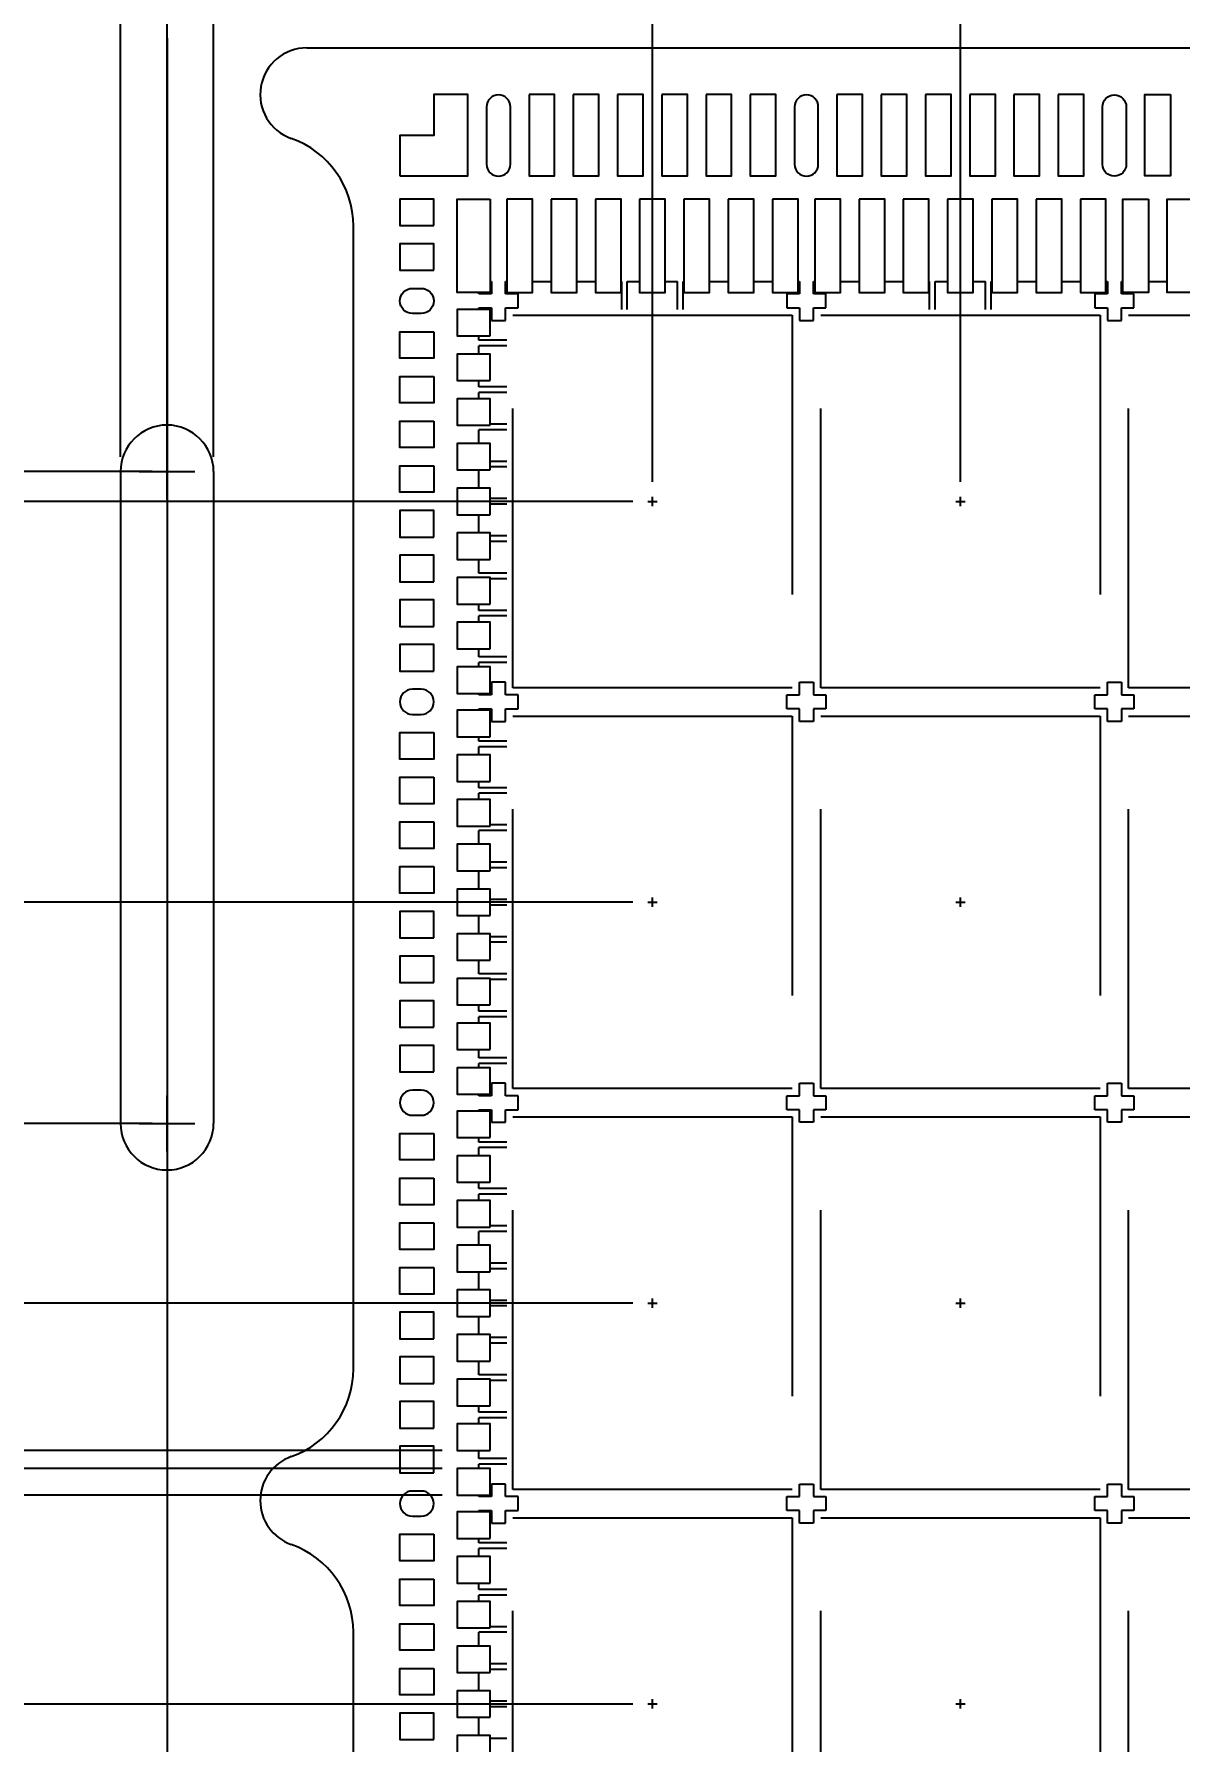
# Model space of a CAD drawing. Header units: millimetres. Extents: x 478.7 to 490.1, y 73.3 to 79.8.
# Drawn here: x 480.592 to 481.361, y 77.381 to 78.527 of the extents above; entities that cross this region are included whole.
import ezdxf

# ---------------------------------------------------------------- set-up
doc = ezdxf.new("R2010")
doc.units = ezdxf.units.MM
doc.header["$LTSCALE"] = 0.5
doc.header["$PDMODE"] = 98
for name, pattern in [('CENTER', [50.8, 31.75, -6.35, 6.35, -6.35]), ('HIDDEN', [0.375, 0.25, -0.125]), ('PHANTOM', [2.5, 1.25, -0.25, 0.25, -0.25, 0.25, -0.25])]:
    doc.linetypes.add(name, pattern=pattern)
for name, color, linetype in [('1D', 4, 'Continuous'), ('BTM', 7, 'HIDDEN'), ('CEN', 2, 'CENTER'), ('DIM', 3, 'Continuous'), ('PKG', 1, 'PHANTOM')]:
    doc.layers.add(name, color=color, linetype=linetype)
doc.styles.add('SIMPLEX', font='simplex.shx', dxfattribs={"bigfont": 'AllInOneBig.shx'})
doc.dimstyles.new('Standard2', dxfattribs={"dimtxt": 0.08, "dimasz": 0.08, "dimexe": 0.01, "dimexo": 0.01, "dimgap": 0.015, "dimtad": 1, "dimdec": 3, "dimlfac": 16, "dimrnd": 0.0005, "dimzin": 1, "dimtxsty": 'SIMPLEX', "dimcen": 0.01, "dimclrd": 256, "dimclre": 256, "dimclrt": 256, "dimazin": 3, "dimtp": 0.03, "dimtm": 0.05, "dimtfac": 0.8, "dimtdec": 3, "dimtmove": 0, "dimatfit": 3, "dimfxl": 0.05, "dimtzin": 4, "dimlwd": -1, "dimlwe": -1})

# ---------------------------------------------------------------- blocks, each defined once
blk = doc.blocks.new('*U22')
at = {"layer": 'CEN', "ltscale": 0.005}
for p, q in [((-0.003125, 0), (0.003125, 0)), ((0, -0.003125), (0, 0.003125))]:
    blk.add_line(p, q, dxfattribs=at)
at = {"layer": 'PKG', "ltscale": 0.3}
blk.add_lwpolyline([(-0.09375, 0.125), (0.09375, 0.125), (0.09375, -0.125), (-0.09375, -0.125)], close=True, dxfattribs=at)
blk = doc.blocks.new('*U23')
at = {"layer": 'DIM', "color": 0, "linetype": 'ByBlock', "lineweight": -2, "transparency": 16777216}
for p in [(0, 3.2287), (0.2066, 3.2287), (0.4131, 3.2287), (0, 2.9597), (0.2066, 2.9597), (0.4131, 2.9597), (0, 2.6906), (0.2066, 2.6906), (0.4131, 2.6906), (0, 2.4216), (0.2066, 2.4216), (0.4131, 2.4216)]:
    blk.add_blockref('*U22', p, dxfattribs=at)
blk = doc.blocks.new('*D54')
at = {"layer": 'Defpoints', "color": 0, "ltscale": 0.1, "transparency": 16777216}
for p in [(480.7126, 79.147), (480.6501, 78.2333), (480.7126, 78.2333)]:
    blk.add_point(p, dxfattribs=at)
at = {"layer": 'DIM', "ltscale": 0.1, "transparency": 16777216}
for p, q in [((480.6501, 78.2433), (480.6501, 79.157)), ((480.7126, 78.2433), (480.7126, 79.157)), ((480.5701, 79.147), (480.452, 79.147)), ((480.7126, 79.147), (480.6501, 79.147)), ((480.7926, 79.147), (480.8726, 79.147))]:
    blk.add_line(p, q, dxfattribs=at)
for points in [[(480.5701, 79.1604), (480.5701, 79.1337), (480.6501, 79.147)], [(480.7926, 79.1604), (480.7926, 79.1337), (480.7126, 79.147)]]:
    blk.add_solid(points, dxfattribs=at)
at = {"layer": 'DIM', "ltscale": 0.1, "transparency": 16777216, "insert": (480.2847, 79.147), "char_height": 0.08, "attachment_point": 5, "style": 'SIMPLEX'}
blk.add_mtext('\\A1;1.000', dxfattribs=at)
blk = doc.blocks.new('*D69')
at = {"layer": 'Defpoints', "color": 0, "ltscale": 0.1, "transparency": 16777216}
for p in [(480.8564, 79.3616), (480.8564, 78.7364), (482.6595, 76.5989)]:
    blk.add_point(p, dxfattribs=at)
at = {"layer": 'DIM', "ltscale": 0.1, "transparency": 16777216}
blk.add_line((480.8564, 78.7464), (480.8564, 79.3616), dxfattribs=at)
at = {"layer": 'DIM', "ltscale": 0.1, "transparency": 16777216, "insert": (480.8564, 79.5747), "char_height": 0.08, "attachment_point": 5, "rotation": 90, "style": 'SIMPLEX'}
blk.add_mtext('\\A1;28.850', dxfattribs=at)
blk = doc.blocks.new('*D70')
at = {"layer": 'Defpoints', "color": 0, "ltscale": 0.1, "transparency": 16777216}
for p in [(480.6814, 79.3616), (480.6814, 78.2333), (482.6595, 76.5989)]:
    blk.add_point(p, dxfattribs=at)
at = {"layer": 'DIM', "ltscale": 0.1, "transparency": 16777216}
blk.add_line((480.6814, 78.2433), (480.6814, 79.3616), dxfattribs=at)
at = {"layer": 'DIM', "ltscale": 0.1, "transparency": 16777216, "insert": (480.6814, 79.5671), "char_height": 0.08, "attachment_point": 5, "rotation": 90, "style": 'SIMPLEX'}
blk.add_mtext('\\A1;31.650', dxfattribs=at)
blk = doc.blocks.new('*D71')
at = {"layer": 'Defpoints', "color": 0, "ltscale": 0.1, "transparency": 16777216}
for p in [(480.0686, 78.7364), (480.8564, 78.7364), (482.6595, 76.5989)]:
    blk.add_point(p, dxfattribs=at)
at = {"layer": 'DIM', "ltscale": 0.1, "transparency": 16777216}
blk.add_line((480.8464, 78.7364), (480.0686, 78.7364), dxfattribs=at)
at = {"layer": 'DIM', "ltscale": 0.1, "transparency": 16777216, "insert": (479.8555, 78.7364), "char_height": 0.08, "attachment_point": 5, "style": 'SIMPLEX'}
blk.add_mtext('\\A1;34.200', dxfattribs=at)
blk = doc.blocks.new('*D72')
at = {"layer": 'Defpoints', "color": 0, "ltscale": 0.1, "transparency": 16777216}
for p in [(480.0686, 77.7958), (480.6814, 77.7958), (482.6595, 76.5989)]:
    blk.add_point(p, dxfattribs=at)
at = {"layer": 'DIM', "ltscale": 0.1, "transparency": 16777216}
blk.add_line((480.6714, 77.7958), (480.0686, 77.7958), dxfattribs=at)
at = {"layer": 'DIM', "ltscale": 0.1, "transparency": 16777216, "insert": (479.8707, 77.7958), "char_height": 0.08, "attachment_point": 5, "style": 'SIMPLEX'}
blk.add_mtext('\\A1;19.150', dxfattribs=at)
blk = doc.blocks.new('*D73')
at = {"layer": 'Defpoints', "color": 0, "ltscale": 0.1, "transparency": 16777216}
for p in [(480.0686, 78.3), (480.6814, 78.2333), (482.6595, 76.5989)]:
    blk.add_point(p, dxfattribs=at)
at = {"layer": 'DIM', "ltscale": 0.1, "transparency": 16777216}
for p, q in [((480.2286, 78.3), (480.0686, 78.3)), ((480.3886, 78.2333), (480.2286, 78.3)), ((480.6714, 78.2333), (480.3886, 78.2333))]:
    blk.add_line(p, q, dxfattribs=at)
at = {"layer": 'DIM', "ltscale": 0.1, "transparency": 16777216, "insert": (479.8631, 78.3), "char_height": 0.08, "attachment_point": 5, "style": 'SIMPLEX'}
blk.add_mtext('\\A1;26.150', dxfattribs=at)
blk = doc.blocks.new('*D34')
at = {"layer": 'Defpoints', "color": 0, "ltscale": 0.1, "transparency": 16777216}
for p in [(480.8759, 77.5763), (479.2234, 77.5641), (480.8759, 77.5641)]:
    blk.add_point(p, dxfattribs=at)
at = {"layer": 'DIM', "ltscale": 0.1, "transparency": 16777216}
for p, q in [((479.2234, 77.6563), (479.2234, 77.7363)), ((480.8659, 77.5763), (479.2134, 77.5763)), ((479.2234, 77.5641), (479.2234, 77.5763)), ((480.8659, 77.5641), (479.2134, 77.5641)), ((479.2234, 77.4841), (479.2234, 77.4041))]:
    blk.add_line(p, q, dxfattribs=at)
for points in [[(479.21, 77.6563), (479.2367, 77.6563), (479.2234, 77.5763)], [(479.21, 77.4841), (479.2367, 77.4841), (479.2234, 77.5641)]]:
    blk.add_solid(points, dxfattribs=at)
at = {"layer": 'DIM', "ltscale": 0.1, "transparency": 16777216, "insert": (479.2234, 78.0313), "char_height": 0.08, "attachment_point": 5, "rotation": 90, "style": 'SIMPLEX'}
blk.add_mtext('\\A1;0.195TYP.', dxfattribs=at)
blk = doc.blocks.new('*D35')
at = {"layer": 'Defpoints', "color": 0, "ltscale": 0.1, "transparency": 16777216}
for p in [(480.8759, 77.5641), (479.1065, 77.5463), (480.8759, 77.5463)]:
    blk.add_point(p, dxfattribs=at)
at = {"layer": 'DIM', "ltscale": 0.1, "transparency": 16777216}
for p, q in [((479.1065, 77.6441), (479.1065, 77.7241)), ((480.8659, 77.5641), (479.0965, 77.5641)), ((479.1065, 77.5463), (479.1065, 77.5641)), ((480.8659, 77.5463), (479.0965, 77.5463)), ((479.1065, 77.4663), (479.1065, 77.3863))]:
    blk.add_line(p, q, dxfattribs=at)
for points in [[(479.0932, 77.6441), (479.1199, 77.6441), (479.1065, 77.5641)], [(479.0932, 77.4663), (479.1199, 77.4663), (479.1065, 77.5463)]]:
    blk.add_solid(points, dxfattribs=at)
at = {"layer": 'DIM', "ltscale": 0.1, "transparency": 16777216, "insert": (479.1065, 78.0267), "char_height": 0.08, "attachment_point": 5, "rotation": 90, "style": 'SIMPLEX'}
blk.add_mtext('\\A1;0.285TYP.', dxfattribs=at)
blk = doc.blocks.new('*D101')
at = {"layer": 'Defpoints', "color": 0, "ltscale": 0.1, "transparency": 16777216}
for p in [(480.0686, 78.2133), (481.0039, 78.2133), (482.6595, 76.5989)]:
    blk.add_point(p, dxfattribs=at)
at = {"layer": 'DIM', "ltscale": 0.1, "transparency": 16777216}
blk.add_line((480.9939, 78.2133), (480.0686, 78.2133), dxfattribs=at)
at = {"layer": 'DIM', "ltscale": 0.1, "transparency": 16777216, "insert": (479.8555, 78.2133), "char_height": 0.08, "attachment_point": 5, "style": 'SIMPLEX'}
blk.add_mtext('\\A1;25.830', dxfattribs=at)
blk = doc.blocks.new('*D102')
at = {"layer": 'Defpoints', "color": 0, "ltscale": 0.1, "transparency": 16777216}
for p in [(480.0686, 77.9442), (481.0039, 77.9442), (482.6595, 76.5989)]:
    blk.add_point(p, dxfattribs=at)
at = {"layer": 'DIM', "ltscale": 0.1, "transparency": 16777216}
blk.add_line((480.9939, 77.9442), (480.0686, 77.9442), dxfattribs=at)
at = {"layer": 'DIM', "ltscale": 0.1, "transparency": 16777216, "insert": (479.8631, 77.9442), "char_height": 0.08, "attachment_point": 5, "style": 'SIMPLEX'}
blk.add_mtext('\\A1;21.525', dxfattribs=at)
blk = doc.blocks.new('*D103')
at = {"layer": 'Defpoints', "color": 0, "ltscale": 0.1, "transparency": 16777216}
for p in [(480.0686, 77.6752), (481.0039, 77.6752), (482.6595, 76.5989)]:
    blk.add_point(p, dxfattribs=at)
at = {"layer": 'DIM', "ltscale": 0.1, "transparency": 16777216}
blk.add_line((480.9939, 77.6752), (480.0686, 77.6752), dxfattribs=at)
at = {"layer": 'DIM', "ltscale": 0.1, "transparency": 16777216, "insert": (479.8631, 77.6752), "char_height": 0.08, "attachment_point": 5, "style": 'SIMPLEX'}
blk.add_mtext('\\A1;17.220', dxfattribs=at)
blk = doc.blocks.new('*D104')
at = {"layer": 'Defpoints', "color": 0, "ltscale": 0.1, "transparency": 16777216}
for p in [(480.0686, 77.4061), (481.0039, 77.4061), (482.6595, 76.5989)]:
    blk.add_point(p, dxfattribs=at)
at = {"layer": 'DIM', "ltscale": 0.1, "transparency": 16777216}
blk.add_line((480.9939, 77.4061), (480.0686, 77.4061), dxfattribs=at)
at = {"layer": 'DIM', "ltscale": 0.1, "transparency": 16777216, "insert": (479.8707, 77.4061), "char_height": 0.08, "attachment_point": 5, "style": 'SIMPLEX'}
blk.add_mtext('\\A1;12.915', dxfattribs=at)
blk = doc.blocks.new('*D113')
at = {"layer": 'Defpoints', "color": 0, "ltscale": 0.1, "transparency": 16777216}
for p in [(481.2136, 79.3616), (481.2136, 78.2164), (482.6595, 76.5989)]:
    blk.add_point(p, dxfattribs=at)
at = {"layer": 'DIM', "ltscale": 0.1, "transparency": 16777216}
blk.add_line((481.2136, 78.2264), (481.2136, 79.3616), dxfattribs=at)
at = {"layer": 'DIM', "ltscale": 0.1, "transparency": 16777216, "insert": (481.2136, 79.5671), "char_height": 0.08, "attachment_point": 5, "rotation": 90, "style": 'SIMPLEX'}
blk.add_mtext('\\A1;23.135', dxfattribs=at)
blk = doc.blocks.new('*D114')
at = {"layer": 'Defpoints', "color": 0, "ltscale": 0.1, "transparency": 16777216}
for p in [(481.0582, 79.3616), (481.007, 78.2164), (482.6595, 76.5989)]:
    blk.add_point(p, dxfattribs=at)
at = {"layer": 'DIM', "ltscale": 0.1, "transparency": 16777216}
for p, q in [((481.0582, 79.2016), (481.0582, 79.3616)), ((481.007, 79.0416), (481.0582, 79.2016)), ((481.007, 78.2264), (481.007, 79.0416))]:
    blk.add_line(p, q, dxfattribs=at)
at = {"layer": 'DIM', "ltscale": 0.1, "transparency": 16777216, "insert": (481.0582, 79.5747), "char_height": 0.08, "attachment_point": 5, "rotation": 90, "style": 'SIMPLEX'}
blk.add_mtext('\\A1;26.440', dxfattribs=at)

msp = doc.modelspace()

# ---------------------------------------------------------------- linework, layer by layer
for p, q in [((480.650129, 78.233273), (480.650129, 77.7958)), ((480.712629, 78.233273), (480.712629, 77.7958))]:
    msp.add_line(p, q)
at = {"ltscale": 0.03}
for points in [[(480.837629, 78.43188), (480.883254, 78.43188), (480.883254, 78.486411), (480.860285, 78.486411), (480.860285, 78.458833), (480.837629, 78.458833)], [(480.924191, 78.486411), (480.924191, 78.43188), (480.941379, 78.43188), (480.941379, 78.486411)], [(480.953879, 78.486411), (480.953879, 78.43188), (480.971066, 78.43188), (480.971066, 78.486411)], [(480.983566, 78.486411), (480.983566, 78.43188), (481.000754, 78.43188), (481.000754, 78.486411)], [(481.013254, 78.486411), (481.013254, 78.43188), (481.030441, 78.43188), (481.030441, 78.486411)], [(481.042941, 78.486411), (481.042941, 78.43188), (481.060129, 78.43188), (481.060129, 78.486411)], [(481.072629, 78.486411), (481.072629, 78.43188), (481.089816, 78.43188), (481.089816, 78.486411)], [(481.130754, 78.486411), (481.130754, 78.43188), (481.147941, 78.43188), (481.147941, 78.486411)], [(481.160441, 78.486411), (481.160441, 78.43188), (481.177629, 78.43188), (481.177629, 78.486411)], [(481.190129, 78.486411), (481.190129, 78.43188), (481.207316, 78.43188), (481.207316, 78.486411)], [(481.219816, 78.486411), (481.219816, 78.43188), (481.237004, 78.43188), (481.237004, 78.486411)], [(481.249504, 78.486411), (481.249504, 78.43188), (481.266691, 78.43188), (481.266691, 78.486411)], [(481.279191, 78.486411), (481.279191, 78.43188), (481.296379, 78.43188), (481.296379, 78.486411)], [(481.354504, 78.486411), (481.354504, 78.43188), (481.337316, 78.43188), (481.337316, 78.486411)], [(480.860285, 78.398443), (480.860285, 78.416255), (480.837629, 78.416255), (480.837629, 78.398443)], [(480.898098, 78.416255), (480.898098, 78.353443), (480.87591, 78.353443), (480.87591, 78.416255)], [(480.909348, 78.416255), (480.909348, 78.353443), (480.926535, 78.353443), (480.926535, 78.416255)], [(480.939035, 78.416255), (480.939035, 78.353443), (480.956223, 78.353443), (480.956223, 78.416255)], [(480.968723, 78.416255), (480.968723, 78.353443), (480.98591, 78.353443), (480.98591, 78.416255)], [(480.99841, 78.416255), (480.99841, 78.353443), (481.015598, 78.353443), (481.015598, 78.416255)], [(481.028098, 78.416255), (481.028098, 78.353443), (481.045285, 78.353443), (481.045285, 78.416255)], [(481.057785, 78.416255), (481.057785, 78.353443), (481.074973, 78.353443), (481.074973, 78.416255)], [(481.087473, 78.416255), (481.087473, 78.353443), (481.10466, 78.353443), (481.10466, 78.416255)], [(481.11591, 78.416255), (481.11591, 78.353443), (481.133098, 78.353443), (481.133098, 78.416255)], [(481.145598, 78.416255), (481.145598, 78.353443), (481.162785, 78.353443), (481.162785, 78.416255)], [(481.175285, 78.416255), (481.175285, 78.353443), (481.192473, 78.353443), (481.192473, 78.416255)], [(481.204973, 78.416255), (481.204973, 78.353443), (481.22216, 78.353443), (481.22216, 78.416255)], [(481.23466, 78.416255), (481.23466, 78.353443), (481.251848, 78.353443), (481.251848, 78.416255)], [(481.264348, 78.416255), (481.264348, 78.353443), (481.281535, 78.353443), (481.281535, 78.416255)], [(481.294035, 78.416255), (481.294035, 78.353443), (481.311223, 78.353443), (481.311223, 78.416255)], [(481.33966, 78.416255), (481.33966, 78.353443), (481.322473, 78.353443), (481.322473, 78.416255)], [(481.369348, 78.416255), (481.369348, 78.353443), (481.35216, 78.353443), (481.35216, 78.416255)], [(480.860285, 78.368443), (480.860285, 78.386255), (480.837629, 78.386255), (480.837629, 78.368443)], [(480.898098, 78.32438), (480.898098, 78.342193), (480.87591, 78.342193), (480.87591, 78.32438)], [(480.860285, 78.327193), (480.860285, 78.30938), (480.837629, 78.30938), (480.837629, 78.327193)], [(480.898098, 78.29438), (480.898098, 78.312193), (480.87591, 78.312193), (480.87591, 78.29438)], [(480.860285, 78.297193), (480.860285, 78.27938), (480.837629, 78.27938), (480.837629, 78.297193)], [(480.898098, 78.26438), (480.898098, 78.282193), (480.87591, 78.282193), (480.87591, 78.26438)], [(480.860285, 78.267193), (480.860285, 78.24938), (480.837629, 78.24938), (480.837629, 78.267193)], [(480.898098, 78.23438), (480.898098, 78.252193), (480.87591, 78.252193), (480.87591, 78.23438)], [(480.860285, 78.237193), (480.860285, 78.21938), (480.837629, 78.21938), (480.837629, 78.237193)], [(480.898098, 78.20438), (480.898098, 78.222193), (480.87591, 78.222193), (480.87591, 78.20438)], [(480.860285, 78.18938), (480.860285, 78.207193), (480.837629, 78.207193), (480.837629, 78.18938)], [(480.898098, 78.17438), (480.898098, 78.192193), (480.87591, 78.192193), (480.87591, 78.17438)], [(480.860285, 78.15938), (480.860285, 78.177193), (480.837629, 78.177193), (480.837629, 78.15938)], [(480.898098, 78.14438), (480.898098, 78.162193), (480.87591, 78.162193), (480.87591, 78.14438)], [(480.860285, 78.12938), (480.860285, 78.147193), (480.837629, 78.147193), (480.837629, 78.12938)], [(480.898098, 78.11438), (480.898098, 78.132193), (480.87591, 78.132193), (480.87591, 78.11438)], [(480.860285, 78.09938), (480.860285, 78.117193), (480.837629, 78.117193), (480.837629, 78.09938)], [(480.898098, 78.08438), (480.898098, 78.102193), (480.87591, 78.102193), (480.87591, 78.08438)], [(480.898098, 78.055318), (480.898098, 78.07313), (480.87591, 78.07313), (480.87591, 78.055318)], [(480.860285, 78.05813), (480.860285, 78.040318), (480.837629, 78.040318), (480.837629, 78.05813)], [(480.898098, 78.025318), (480.898098, 78.04313), (480.87591, 78.04313), (480.87591, 78.025318)], [(480.860285, 78.02813), (480.860285, 78.010318), (480.837629, 78.010318), (480.837629, 78.02813)], [(480.898098, 77.995318), (480.898098, 78.01313), (480.87591, 78.01313), (480.87591, 77.995318)], [(480.860285, 77.99813), (480.860285, 77.980318), (480.837629, 77.980318), (480.837629, 77.99813)], [(480.898098, 77.965318), (480.898098, 77.98313), (480.87591, 77.98313), (480.87591, 77.965318)], [(480.860285, 77.96813), (480.860285, 77.950318), (480.837629, 77.950318), (480.837629, 77.96813)], [(480.898098, 77.935318), (480.898098, 77.95313), (480.87591, 77.95313), (480.87591, 77.935318)], [(480.860285, 77.920318), (480.860285, 77.93813), (480.837629, 77.93813), (480.837629, 77.920318)], [(480.898098, 77.905318), (480.898098, 77.92313), (480.87591, 77.92313), (480.87591, 77.905318)], [(480.860285, 77.890318), (480.860285, 77.90813), (480.837629, 77.90813), (480.837629, 77.890318)], [(480.898098, 77.875318), (480.898098, 77.89313), (480.87591, 77.89313), (480.87591, 77.875318)], [(480.860285, 77.860318), (480.860285, 77.87813), (480.837629, 77.87813), (480.837629, 77.860318)], [(480.898098, 77.845318), (480.898098, 77.86313), (480.87591, 77.86313), (480.87591, 77.845318)], [(480.860285, 77.830318), (480.860285, 77.84813), (480.837629, 77.84813), (480.837629, 77.830318)], [(480.898098, 77.815318), (480.898098, 77.83313), (480.87591, 77.83313), (480.87591, 77.815318)], [(480.898098, 77.786255), (480.898098, 77.804068), (480.87591, 77.804068), (480.87591, 77.786255)], [(480.860285, 77.789068), (480.860285, 77.771255), (480.837629, 77.771255), (480.837629, 77.789068)], [(480.898098, 77.756255), (480.898098, 77.774068), (480.87591, 77.774068), (480.87591, 77.756255)], [(480.860285, 77.759068), (480.860285, 77.741255), (480.837629, 77.741255), (480.837629, 77.759068)], [(480.898098, 77.726255), (480.898098, 77.744068), (480.87591, 77.744068), (480.87591, 77.726255)], [(480.860285, 77.729068), (480.860285, 77.711255), (480.837629, 77.711255), (480.837629, 77.729068)], [(480.898098, 77.696255), (480.898098, 77.714068), (480.87591, 77.714068), (480.87591, 77.696255)], [(480.860285, 77.699068), (480.860285, 77.681255), (480.837629, 77.681255), (480.837629, 77.699068)], [(480.898098, 77.666255), (480.898098, 77.684068), (480.87591, 77.684068), (480.87591, 77.666255)], [(480.860285, 77.651255), (480.860285, 77.669068), (480.837629, 77.669068), (480.837629, 77.651255)], [(480.898098, 77.636255), (480.898098, 77.654068), (480.87591, 77.654068), (480.87591, 77.636255)], [(480.860285, 77.621255), (480.860285, 77.639068), (480.837629, 77.639068), (480.837629, 77.621255)], [(480.898098, 77.606255), (480.898098, 77.624068), (480.87591, 77.624068), (480.87591, 77.606255)], [(480.860285, 77.591255), (480.860285, 77.609068), (480.837629, 77.609068), (480.837629, 77.591255)], [(480.898098, 77.576255), (480.898098, 77.594068), (480.87591, 77.594068), (480.87591, 77.576255)], [(480.860285, 77.561255), (480.860285, 77.579068), (480.837629, 77.579068), (480.837629, 77.561255)], [(480.898098, 77.546255), (480.898098, 77.564068), (480.87591, 77.564068), (480.87591, 77.546255)], [(480.898098, 77.517193), (480.898098, 77.535005), (480.87591, 77.535005), (480.87591, 77.517193)], [(480.860285, 77.520005), (480.860285, 77.502193), (480.837629, 77.502193), (480.837629, 77.520005)], [(480.898098, 77.487193), (480.898098, 77.505005), (480.87591, 77.505005), (480.87591, 77.487193)], [(480.860285, 77.490005), (480.860285, 77.472193), (480.837629, 77.472193), (480.837629, 77.490005)], [(480.898098, 77.457193), (480.898098, 77.475005), (480.87591, 77.475005), (480.87591, 77.457193)], [(480.860285, 77.460005), (480.860285, 77.442193), (480.837629, 77.442193), (480.837629, 77.460005)], [(480.898098, 77.427193), (480.898098, 77.445005), (480.87591, 77.445005), (480.87591, 77.427193)], [(480.860285, 77.430005), (480.860285, 77.412193), (480.837629, 77.412193), (480.837629, 77.430005)], [(480.898098, 77.397193), (480.898098, 77.415005), (480.87591, 77.415005), (480.87591, 77.397193)], [(480.860285, 77.382193), (480.860285, 77.400005), (480.837629, 77.400005), (480.837629, 77.382193)], [(480.898098, 77.367193), (480.898098, 77.385005), (480.87591, 77.385005), (480.87591, 77.367193)]]:
    msp.add_lwpolyline(points, close=True, dxfattribs=at)
for points in [[(480.895754, 78.47813), (480.895754, 78.439536, 0.41421356), (480.903723, 78.431568), (480.903723, 78.431568, 0.41421356), (480.911691, 78.439536), (480.911691, 78.47813, 0.41421356), (480.903723, 78.486099), (480.903723, 78.486099, 0.41421356)], [(481.102316, 78.47813), (481.102316, 78.439536, 0.41421356), (481.110285, 78.431568), (481.110285, 78.431568, 0.41421356), (481.118254, 78.439536), (481.118254, 78.47813, 0.41421356), (481.110285, 78.486099), (481.110285, 78.486099, 0.41421356)], [(481.324816, 78.47813), (481.324816, 78.439536, -0.41421356), (481.316848, 78.431568), (481.316848, 78.431568, -0.41421356), (481.308879, 78.439536), (481.308879, 78.47813, -0.41421356), (481.316848, 78.486099), (481.316848, 78.486099, -0.41421356)], [(480.860285, 78.347818), (480.860285, 78.347818, -0.41421356), (480.851848, 78.33938), (480.846066, 78.33938, -0.41421356), (480.837629, 78.347818), (480.837629, 78.347818, -0.41421356), (480.846066, 78.356255), (480.851848, 78.356255, -0.41421356)], [(480.860285, 78.078755), (480.860285, 78.078755, 0.41421356), (480.851848, 78.087193), (480.846066, 78.087193, 0.41421356), (480.837629, 78.078755), (480.837629, 78.078755, 0.41421356), (480.846066, 78.070318), (480.851848, 78.070318, 0.41421356)], [(480.860285, 77.809693), (480.860285, 77.809693, 0.41421356), (480.851848, 77.81813), (480.846066, 77.81813, 0.41421356), (480.837629, 77.809693), (480.837629, 77.809693, 0.41421356), (480.846066, 77.801255), (480.851848, 77.801255, 0.41421356)], [(480.860285, 77.54063), (480.860285, 77.54063, 0.41421356), (480.851848, 77.549068), (480.846066, 77.549068, 0.41421356), (480.837629, 77.54063), (480.837629, 77.54063, 0.41421356), (480.846066, 77.532193), (480.851848, 77.532193, 0.41421356)]]:
    msp.add_lwpolyline(points, format="xyb", close=True, dxfattribs=at)
for centre, start, end in [((480.681379, 78.233273), 0, 180), ((480.681379, 77.7958), 180, 0)]:
    msp.add_arc(centre, 0.03125, start, end)
at = {"layer": '1D'}
for p, q in [((480.681379, 78.524264), (480.681379, 74.734666)), ((480.775129, 78.517661), (484.543879, 78.517661)), ((480.806379, 77.63105), (480.806379, 78.398023)), ((480.681379, 78.214523), (480.681379, 78.252023)), ((480.662629, 78.233273), (480.700129, 78.233273)), ((480.681379, 77.77705), (480.681379, 77.81455)), ((480.662629, 77.7958), (480.700129, 77.7958))]:
    msp.add_line(p, q, dxfattribs=at)
at = {"layer": '1D', "linetype": 'CENTER'}
msp.add_line((480.806379, 76.6873), (480.806379, 77.454273), dxfattribs=at)
at = {"layer": '1D'}
for centre, radius, start, end in [((480.775129, 78.486411), 0.03125, 90, 250.528779), ((480.743879, 78.398023), 0.0625, 0, 70.528779), ((480.743879, 77.63105), 0.0625, 289.471221, 0), ((480.775129, 77.542661), 0.03125, 109.471221, 250.528779), ((480.743879, 77.454273), 0.0625, 0, 70.528779)]:
    msp.add_arc(centre, radius, start, end, dxfattribs=at)
at = {"layer": 'BTM', "ltscale": 0.03}
for p, q in [((480.926535, 78.360943), (480.939035, 78.360943)), ((480.956223, 78.360943), (480.968723, 78.360943)), ((480.98591, 78.360943), (480.986379, 78.360943)), ((480.986379, 78.342193), (480.986379, 78.360943)), ((480.990129, 78.342193), (480.990129, 78.360943)), ((480.990129, 78.360943), (480.99841, 78.360943)), ((481.015598, 78.360943), (481.023879, 78.360943)), ((481.023879, 78.342193), (481.023879, 78.360943)), ((481.027629, 78.342193), (481.027629, 78.360943)), ((481.027629, 78.360943), (481.028098, 78.360943)), ((481.045285, 78.360943), (481.057785, 78.360943)), ((481.074973, 78.360943), (481.087473, 78.360943)), ((481.133098, 78.360943), (481.145598, 78.360943)), ((481.162785, 78.360943), (481.175285, 78.360943)), ((481.192473, 78.360943), (481.192941, 78.360943)), ((481.192941, 78.342193), (481.192941, 78.360943)), ((481.196691, 78.342193), (481.196691, 78.360943)), ((481.196691, 78.360943), (481.204973, 78.360943)), ((481.22216, 78.360943), (481.230441, 78.360943)), ((481.230441, 78.342193), (481.230441, 78.360943)), ((481.234191, 78.342193), (481.234191, 78.360943)), ((481.234191, 78.360943), (481.23466, 78.360943)), ((481.251848, 78.360943), (481.264348, 78.360943)), ((481.281535, 78.360943), (481.294035, 78.360943)), ((481.33966, 78.360943), (481.35216, 78.360943)), ((480.890598, 78.321411), (480.890598, 78.32438)), ((480.909348, 78.321411), (480.890598, 78.321411)), ((480.909348, 78.317661), (480.890598, 78.317661)), ((480.890598, 78.312193), (480.890598, 78.317661)), ((480.890598, 78.290161), (480.890598, 78.29438)), ((480.909348, 78.290161), (480.890598, 78.290161)), ((480.909348, 78.286411), (480.890598, 78.286411)), ((480.890598, 78.282193), (480.890598, 78.286411)), ((480.909348, 78.265161), (480.898098, 78.265161)), ((480.909348, 78.261411), (480.890598, 78.261411)), ((480.890598, 78.252193), (480.890598, 78.261411)), ((480.909348, 78.240161), (480.898098, 78.240161)), ((480.890598, 78.222193), (480.890598, 78.23438)), ((480.909348, 78.236411), (480.898098, 78.236411)), ((480.909348, 78.215161), (480.898098, 78.215161)), ((480.909348, 78.211411), (480.898098, 78.211411)), ((480.890598, 78.192193), (480.890598, 78.20438)), ((480.909348, 78.190161), (480.898098, 78.190161)), ((480.909348, 78.186411), (480.898098, 78.186411)), ((480.890598, 78.165161), (480.890598, 78.17438)), ((480.909348, 78.165161), (480.890598, 78.165161)), ((480.909348, 78.161411), (480.898098, 78.161411)), ((480.890598, 78.140161), (480.890598, 78.14438)), ((480.909348, 78.140161), (480.890598, 78.140161)), ((480.909348, 78.136411), (480.890598, 78.136411)), ((480.890598, 78.132193), (480.890598, 78.136411)), ((480.890598, 78.108911), (480.890598, 78.11438)), ((480.909348, 78.108911), (480.890598, 78.108911)), ((480.909348, 78.105161), (480.890598, 78.105161)), ((480.890598, 78.102193), (480.890598, 78.105161)), ((480.890598, 78.052349), (480.890598, 78.055318)), ((480.909348, 78.052349), (480.890598, 78.052349)), ((480.909348, 78.048599), (480.890598, 78.048599)), ((480.890598, 78.04313), (480.890598, 78.048599)), ((480.890598, 78.021099), (480.890598, 78.025318)), ((480.909348, 78.021099), (480.890598, 78.021099)), ((480.909348, 78.017349), (480.890598, 78.017349)), ((480.890598, 78.01313), (480.890598, 78.017349)), ((480.909348, 77.992349), (480.890598, 77.992349)), ((480.890598, 77.98313), (480.890598, 77.992349)), ((480.909348, 77.996099), (480.898098, 77.996099)), ((480.890598, 77.95313), (480.890598, 77.965318)), ((480.909348, 77.971099), (480.898098, 77.971099)), ((480.909348, 77.967349), (480.898098, 77.967349)), ((480.909348, 77.946099), (480.898098, 77.946099)), ((480.909348, 77.942349), (480.898098, 77.942349)), ((480.890598, 77.92313), (480.890598, 77.935318)), ((480.909348, 77.921099), (480.898098, 77.921099)), ((480.909348, 77.917349), (480.898098, 77.917349)), ((480.890598, 77.896099), (480.890598, 77.905318)), ((480.909348, 77.896099), (480.890598, 77.896099)), ((480.909348, 77.892349), (480.898098, 77.892349)), ((480.890598, 77.871099), (480.890598, 77.875318)), ((480.909348, 77.871099), (480.890598, 77.871099)), ((480.909348, 77.867349), (480.890598, 77.867349)), ((480.890598, 77.86313), (480.890598, 77.867349)), ((480.890598, 77.839849), (480.890598, 77.845318)), ((480.909348, 77.839849), (480.890598, 77.839849)), ((480.909348, 77.836099), (480.890598, 77.836099)), ((480.890598, 77.83313), (480.890598, 77.836099)), ((480.890598, 77.783286), (480.890598, 77.786255)), ((480.909348, 77.783286), (480.890598, 77.783286)), ((480.909348, 77.779536), (480.890598, 77.779536)), ((480.890598, 77.774068), (480.890598, 77.779536)), ((480.890598, 77.752036), (480.890598, 77.756255)), ((480.909348, 77.752036), (480.890598, 77.752036)), ((480.909348, 77.748286), (480.890598, 77.748286)), ((480.890598, 77.744068), (480.890598, 77.748286)), ((480.909348, 77.723286), (480.890598, 77.723286)), ((480.890598, 77.714068), (480.890598, 77.723286)), ((480.909348, 77.727036), (480.898098, 77.727036)), ((480.909348, 77.702036), (480.898098, 77.702036)), ((480.890598, 77.684068), (480.890598, 77.696255)), ((480.909348, 77.698286), (480.898098, 77.698286)), ((480.890598, 77.654068), (480.890598, 77.666255)), ((480.909348, 77.677036), (480.898098, 77.677036)), ((480.909348, 77.673286), (480.898098, 77.673286)), ((480.909348, 77.652036), (480.898098, 77.652036)), ((480.909348, 77.648286), (480.898098, 77.648286)), ((480.890598, 77.627036), (480.890598, 77.636255)), ((480.909348, 77.627036), (480.890598, 77.627036)), ((480.909348, 77.623286), (480.898098, 77.623286)), ((480.890598, 77.602036), (480.890598, 77.606255)), ((480.909348, 77.602036), (480.890598, 77.602036)), ((480.909348, 77.598286), (480.890598, 77.598286)), ((480.890598, 77.594068), (480.890598, 77.598286)), ((480.890598, 77.570786), (480.890598, 77.576255)), ((480.909348, 77.570786), (480.890598, 77.570786)), ((480.909348, 77.567036), (480.890598, 77.567036)), ((480.890598, 77.564068), (480.890598, 77.567036)), ((480.890598, 77.514224), (480.890598, 77.517193)), ((480.909348, 77.514224), (480.890598, 77.514224)), ((480.909348, 77.510474), (480.890598, 77.510474)), ((480.890598, 77.505005), (480.890598, 77.510474)), ((480.890598, 77.482974), (480.890598, 77.487193)), ((480.909348, 77.482974), (480.890598, 77.482974)), ((480.909348, 77.479224), (480.890598, 77.479224)), ((480.890598, 77.475005), (480.890598, 77.479224)), ((480.909348, 77.454224), (480.890598, 77.454224)), ((480.890598, 77.445005), (480.890598, 77.454224)), ((480.909348, 77.457974), (480.898098, 77.457974)), ((480.890598, 77.415005), (480.890598, 77.427193)), ((480.909348, 77.432974), (480.898098, 77.432974)), ((480.909348, 77.429224), (480.898098, 77.429224)), ((480.909348, 77.407974), (480.898098, 77.407974)), ((480.909348, 77.404224), (480.898098, 77.404224)), ((480.890598, 77.385005), (480.890598, 77.397193)), ((480.909348, 77.382974), (480.898098, 77.382974))]:
    msp.add_line(p, q, dxfattribs=at)
for points in [[(480.890598, 78.342193), (480.890598, 78.34313), (480.899035, 78.34313), (480.899035, 78.334693), (480.90841, 78.334693), (480.90841, 78.34313), (480.916848, 78.34313), (480.916848, 78.352505), (480.90841, 78.352505), (480.90841, 78.360943), (480.909348, 78.360943)], [(480.898098, 78.360943), (480.899035, 78.360943), (480.899035, 78.352505), (480.890598, 78.352505), (480.890598, 78.353443)], [(481.10466, 78.360943), (481.105598, 78.360943), (481.105598, 78.352505), (481.09716, 78.352505), (481.09716, 78.34313), (481.105598, 78.34313), (481.105598, 78.334693), (481.114973, 78.334693), (481.114973, 78.34313), (481.12341, 78.34313), (481.12341, 78.352505), (481.114973, 78.352505), (481.114973, 78.360943), (481.11591, 78.360943)], [(481.311223, 78.360943), (481.31216, 78.360943), (481.31216, 78.352505), (481.303723, 78.352505), (481.303723, 78.34313), (481.31216, 78.34313), (481.31216, 78.334693), (481.321535, 78.334693), (481.321535, 78.34313), (481.329973, 78.34313), (481.329973, 78.352505), (481.321535, 78.352505), (481.321535, 78.360943), (481.322473, 78.360943)], [(480.890598, 78.07313), (480.890598, 78.074068), (480.899035, 78.074068), (480.899035, 78.06563), (480.90841, 78.06563), (480.90841, 78.074068), (480.916848, 78.074068), (480.916848, 78.083443), (480.90841, 78.083443), (480.90841, 78.09188), (480.899035, 78.09188), (480.899035, 78.083443), (480.890598, 78.083443), (480.890598, 78.08438)], [(480.890598, 77.804068), (480.890598, 77.805005), (480.899035, 77.805005), (480.899035, 77.796568), (480.90841, 77.796568), (480.90841, 77.805005), (480.916848, 77.805005), (480.916848, 77.81438), (480.90841, 77.81438), (480.90841, 77.822818), (480.899035, 77.822818), (480.899035, 77.81438), (480.890598, 77.81438), (480.890598, 77.815318)], [(480.890598, 77.535005), (480.890598, 77.535943), (480.899035, 77.535943), (480.899035, 77.527505), (480.90841, 77.527505), (480.90841, 77.535943), (480.916848, 77.535943), (480.916848, 77.545318), (480.90841, 77.545318), (480.90841, 77.553755), (480.899035, 77.553755), (480.899035, 77.545318), (480.890598, 77.545318), (480.890598, 77.546255)]]:
    msp.add_lwpolyline(points, dxfattribs=at)
for points in [[(481.12341, 78.083443), (481.12341, 78.074068), (481.114973, 78.074068), (481.114973, 78.06563), (481.105598, 78.06563), (481.105598, 78.074068), (481.09716, 78.074068), (481.09716, 78.083443), (481.105598, 78.083443), (481.105598, 78.09188), (481.114973, 78.09188), (481.114973, 78.083443)], [(481.329973, 78.083443), (481.329973, 78.074068), (481.321535, 78.074068), (481.321535, 78.06563), (481.31216, 78.06563), (481.31216, 78.074068), (481.303723, 78.074068), (481.303723, 78.083443), (481.31216, 78.083443), (481.31216, 78.09188), (481.321535, 78.09188), (481.321535, 78.083443)], [(481.12341, 77.81438), (481.12341, 77.805005), (481.114973, 77.805005), (481.114973, 77.796568), (481.105598, 77.796568), (481.105598, 77.805005), (481.09716, 77.805005), (481.09716, 77.81438), (481.105598, 77.81438), (481.105598, 77.822818), (481.114973, 77.822818), (481.114973, 77.81438)], [(481.329973, 77.81438), (481.329973, 77.805005), (481.321535, 77.805005), (481.321535, 77.796568), (481.31216, 77.796568), (481.31216, 77.805005), (481.303723, 77.805005), (481.303723, 77.81438), (481.31216, 77.81438), (481.31216, 77.822818), (481.321535, 77.822818), (481.321535, 77.81438)], [(481.12341, 77.545318), (481.12341, 77.535943), (481.114973, 77.535943), (481.114973, 77.527505), (481.105598, 77.527505), (481.105598, 77.535943), (481.09716, 77.535943), (481.09716, 77.545318), (481.105598, 77.545318), (481.105598, 77.553755), (481.114973, 77.553755), (481.114973, 77.545318)], [(481.329973, 77.545318), (481.329973, 77.535943), (481.321535, 77.535943), (481.321535, 77.527505), (481.31216, 77.527505), (481.31216, 77.535943), (481.303723, 77.535943), (481.303723, 77.545318), (481.31216, 77.545318), (481.31216, 77.553755), (481.321535, 77.553755), (481.321535, 77.545318)]]:
    msp.add_lwpolyline(points, close=True, dxfattribs=at)

# ---------------------------------------------------------------- block references
at = {"layer": 'DIM', "ltscale": 0.03}
msp.add_blockref('*U23', (481.007004, 74.984536), dxfattribs=at)

# ---------------------------------------------------------------- dimensions: what is measured, and where the dimension line sits
at = {"layer": 'DIM', "color": 0, "ltscale": 0.1}
for feature_location, offset, dtype, picture, middle in [((480.856379, 78.736411), (0, 0.625226), 1, '*D69', (480.856379, 79.574733)), ((480.681379, 78.233273), (0, 1.128365), 1, '*D70', (480.681379, 79.567114)), ((480.856379, 78.736411), (-0.78779, 0), 0, '*D71', (479.855494, 78.736411)), ((480.681379, 78.233273), (-0.61279, 0.066685), 0, '*D73', (479.863113, 78.299958)), ((480.681379, 77.7958), (-0.61279, 0), 0, '*D72', (479.870732, 77.7958))]:
    dim = msp.add_ordinate_dim(feature_location=feature_location, offset=offset, dtype=dtype, origin=(482.659504, 76.598911), dimstyle='Standard2', dxfattribs=at)
    dim.commit()
    dim.dimension.update_dxf_attribs({"geometry": picture, "text_midpoint": middle})
at = {"layer": 'DIM', "ltscale": 0.1}
for feature_location, offset, dtype, picture, middle in [((481.007004, 78.216411), (0.051156, 1.145226), 1, '*D114', (481.05816, 79.574733)), ((481.213566, 78.216411), (0, 1.145226), 1, '*D113', (481.213566, 79.567114)), ((481.003879, 78.213286), (-0.93529, 0), 0, '*D101', (479.855494, 78.213286)), ((481.003879, 77.944224), (-0.93529, 0), 0, '*D102', (479.863113, 77.944224)), ((481.003879, 77.675161), (-0.93529, 0), 0, '*D103', (479.863113, 77.675161)), ((481.003879, 77.406099), (-0.93529, 0), 0, '*D104', (479.870732, 77.406099))]:
    dim = msp.add_ordinate_dim(feature_location=feature_location, offset=offset, dtype=dtype, origin=(482.659504, 76.598911), dimstyle='Standard2', dxfattribs=at)
    dim.commit()
    dim.dimension.update_dxf_attribs({"geometry": picture, "text_midpoint": middle})
at = {"layer": 'DIM', "color": 0, "ltscale": 0.1}
dim = msp.add_linear_dim(base=(480.712629, 79.147018), p1=(480.650129, 78.233273), p2=(480.712629, 78.233273), dimstyle='Standard2', dxfattribs=at)
dim.commit()
dim.dimension.update_dxf_attribs({"geometry": '*D54', "text_midpoint": (480.284653, 79.147018), "dimtype": 160})
for base, p1, p2, picture, middle in [((479.106545, 77.546255), (480.87591, 77.564068), (480.87591, 77.546255), '*D35', (479.106545, 78.026687)), ((479.223368, 77.564068), (480.87591, 77.576255), (480.87591, 77.564068), '*D34', (479.223368, 78.031255))]:
    dim = msp.add_linear_dim(base=base, p1=p1, p2=p2, angle=90, text='<>TYP.', dimstyle='Standard2', dxfattribs=at)
    dim.commit()
    dim.dimension.update_dxf_attribs({"geometry": picture, "text_midpoint": middle, "dimtype": 160})

doc.saveas('drawing.dxf')
